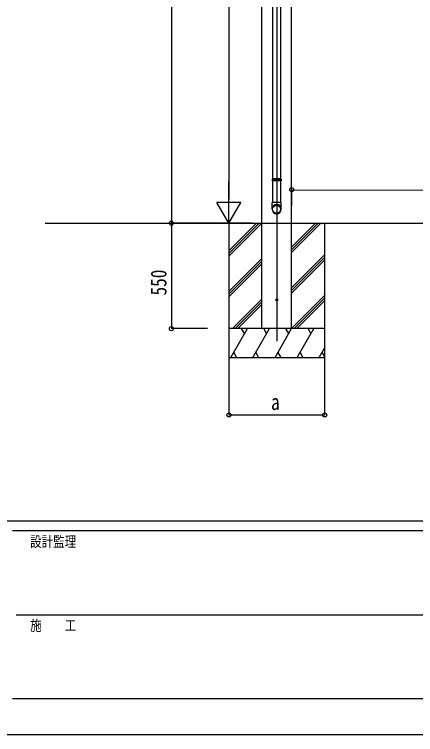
# Model space of a CAD drawing. Units: millimetres, scale not verified. Extents: x -10512 to 10512, y -7425 to 7425.
# Drawn here: x -3253 to -1159, y -7425 to -3669 of the extents above; entities that cross this region are included whole.
import ezdxf
from ezdxf.enums import TextEntityAlignment as Align

# ---------------------------------------------------------------- set-up
doc = ezdxf.new("R2010")
doc.units = ezdxf.units.MM
doc.header["$LTSCALE"] = 40
for name, color, linetype in [('0-3_YKK_12', 2, 'Continuous'), ('0-4_YKK_13', 4, 'Continuous'), ('0-5_YKK_A1', 4, 'Continuous'), ('0-6_YKK_D', 6, 'Continuous'), ('0-7_YKK_ZWAK', 7, 'Continuous')]:
    doc.layers.add(name, color=color, linetype=linetype)
doc.styles.add('ＭＳ ゴシック', font='')
doc.styles.get('ＭＳ ゴシック').set_extended_font_data('MS Gothic')

msp = doc.modelspace()

# ---------------------------------------------------------------- linework, layer by layer
at = {"layer": '0-3_YKK_12'}
msp.add_line((-1883.43, -1937.84), (-1883.43, -5372.49), dxfattribs=at)
at = {"layer": '0-4_YKK_13'}
for p, q in [((-1905.2, -3432.83), (-1905.2, -4525.7)), ((-1863.2, -3432.83), (-1863.2, -4525.7)), ((-1907.2, -4527.7), (-1906.2, -4525.7)), ((-1861.2, -4527.7), (-1907.2, -4527.7)), ((-1861.2, -4535.7), (-1907.2, -4535.7)), ((-1862.2, -4525.7), (-1906.2, -4525.7)), ((-1862.2, -4537.7), (-1906.2, -4537.7)), ((-1905.2, -4537.7), (-1905.2, -4650.81)), ((-1863.2, -4537.7), (-1863.2, -4650.81)), ((-1861.2, -4527.7), (-1862.2, -4525.7)), ((-1861.2, -4535.7), (-1862.2, -4537.7)), ((-1861.2, -4527.7), (-1861.2, -4535.7)), ((-1907.2, -4684.96), (-1907.2, -4650.81)), ((-1861.2, -4650.81), (-1907.2, -4650.81)), ((-1861.2, -4684.96), (-1861.2, -4650.81))]:
    msp.add_line(p, q, dxfattribs=at)
msp.add_lwpolyline([(-1907.2, -4527.7), (-1907.2, -4535.7), (-1906.2, -4537.7)], dxfattribs=at)
msp.add_circle((-1883.43, -5157.78), 5, dxfattribs=at)
for centre, major_axis, ratio, start_param, end_param in [((-1884.2, -4683.21), (-23, 0), 0.996195, 3.1415927, 6.2831853), ((-1884.2, -4684.96), (-23, 0), 0.996195, 3.1415927, 6.2831853), ((-1884.2, -4684.96), (0, -23.43), 0.981806, 4.712389, 7.8539816)]:
    msp.add_ellipse(centre, major_axis=major_axis, ratio=ratio, start_param=start_param, end_param=end_param, dxfattribs=at)
msp.add_ellipse((-1884.2, -4684.96), major_axis=(21, 0), ratio=0.996195, dxfattribs=at)
at = {"layer": '0-5_YKK_A1'}
for p, q in [((-1805.68, -5307.78), (-1805.68, -2128.78)), ((-1961.18, -5307.78), (-1961.18, -2143.03)), ((-3091.92, -4757.78), (904.03, -4757.78)), ((-2133.43, -4757.78), (-2133.43, -5457.78)), ((-2133.43, -4901.76), (-1989.45, -4757.78)), ((-2133.43, -4915.9), (-1975.31, -4757.78)), ((-2133.43, -4930.05), (-1961.16, -4757.78)), ((-1805.68, -4910.66), (-1652.8, -4757.78)), ((-1805.68, -4896.52), (-1666.94, -4757.78)), ((-1805.68, -4882.38), (-1681.08, -4757.78)), ((-1633.43, -4757.78), (-1633.43, -5457.78)), ((-2133.43, -5113.89), (-1961.18, -4941.64)), ((-2133.43, -5128.04), (-1961.18, -4955.79)), ((-1805.68, -5094.51), (-1633.43, -4922.26)), ((-1805.68, -5108.65), (-1633.43, -4936.4)), ((-1805.68, -5122.79), (-1633.43, -4950.55)), ((-2133.43, -5142.18), (-1961.18, -4969.93)), ((-1805.68, -5306.64), (-1633.43, -5134.39)), ((-2115.19, -5307.78), (-1961.18, -5153.78)), ((-2101.05, -5307.78), (-1961.18, -5167.92)), ((-2086.9, -5307.78), (-1961.18, -5182.06)), ((-1792.68, -5307.78), (-1633.43, -5148.54)), ((-1778.54, -5307.78), (-1633.43, -5162.68)), ((-1633.43, -5307.78), (-2133.43, -5307.78)), ((-2123.41, -5457.78), (-2036.81, -5307.78)), ((-2051.81, -5333.77), (-2066.81, -5307.78)), ((-2007.94, -5457.78), (-1921.34, -5307.78)), ((-1805.68, -5307.78), (-1961.18, -5307.78)), ((-1936.34, -5333.77), (-1951.34, -5307.78)), ((-1892.47, -5457.78), (-1805.87, -5307.78)), ((-1820.87, -5333.77), (-1835.87, -5307.78)), ((-1777, -5457.78), (-1690.4, -5307.78)), ((-1705.4, -5333.77), (-1720.4, -5307.78)), ((-2108.41, -5431.8), (-2093.42, -5457.78)), ((-1992.94, -5431.8), (-1977.94, -5457.78)), ((-1877.47, -5431.8), (-1862.47, -5457.78)), ((-1762, -5431.8), (-1747, -5457.78)), ((-1661.53, -5457.78), (-1633.43, -5409.11)), ((-1646.53, -5431.8), (-1633.43, -5454.5)), ((-2133.43, -5457.78), (-1633.43, -5457.78))]:
    msp.add_line(p, q, dxfattribs=at)
at = {"layer": '0-6_YKK_D'}
for p, q in [((-2433.43, -2138.3), (-2433.43, -4757.78)), ((-2133.43, -2382.84), (-2133.43, -4632.78)), ((-2133.43, -4757.78), (-2133.43, -4541.28)), ((-1805.68, -4756.78), (-1805.06, -4582.41)), ((-1805.07, -4583.41), (-382.23, -4588.42)), ((-2133.43, -4757.78), (-2195.93, -4649.53)), ((-2070.93, -4649.53), (-2195.93, -4649.53)), ((-2133.43, -4757.78), (-2070.93, -4649.53)), ((-2233.68, -4757.78), (-2434.43, -4757.78)), ((-2011.68, -4757.78), (-2434.43, -4757.78)), ((-2433.43, -4757.78), (-2433.43, -5307.78)), ((-2011.68, -4757.78), (-2134.43, -4757.78)), ((-2244.25, -5307.78), (-2434.43, -5307.78)), ((-2133.43, -5458.78), (-2133.43, -5758.78)), ((-1633.43, -5458.78), (-1633.43, -5758.78)), ((-2133.43, -5757.78), (-1633.43, -5757.78))]:
    msp.add_line(p, q, dxfattribs=at)
for centre in [(-1805.07, -4583.41), (-2433.43, -4757.78), (-2433.43, -4757.78), (-2433.43, -5307.78), (-2133.43, -5757.78), (-1633.43, -5757.78)]:
    msp.add_circle(centre, 10.62, dxfattribs=at)
at = {"layer": '0-7_YKK_ZWAK'}
for p, q in [((9737.55, -6312.5), (-9762.45, -6312.5)), ((-12.45, -6362.5), (-3262.45, -6362.5)), ((-3243.7, -6800), (-12.45, -6800)), ((-3262.45, -7237.5), (-12.45, -7237.5))]:
    msp.add_line(p, q, dxfattribs=at)
msp.add_lwpolyline([(-10512.5, -7425), (10512.5, -7425), (10512.5, 7425), (-10512.5, 7425)], close=True, dxfattribs=at)

# ---------------------------------------------------------------- texts
at = {"layer": '0-6_YKK_D', "style": 'ＭＳ ゴシック', "width": 0.8}
msp.add_text('550', height=82.48, rotation=90, dxfattribs=at).set_placement((-2434.43, -5134.78), align=Align.BOTTOM_LEFT)
msp.add_text('a', height=82.48, dxfattribs=at).set_placement((-1913.43, -5756.78), align=Align.BOTTOM_LEFT)
at = {"layer": '0-7_YKK_ZWAK', "style": 'ＭＳ ゴシック', "width": 0.8}
for s, p in [('設計監理', (-3170.78, -6462.5)), ('施\u3000\u3000工', (-3170.78, -6900))]:
    msp.add_text(s, height=54.99, dxfattribs=at).set_placement(p, align=Align.BOTTOM_LEFT)

doc.saveas('drawing.dxf')
